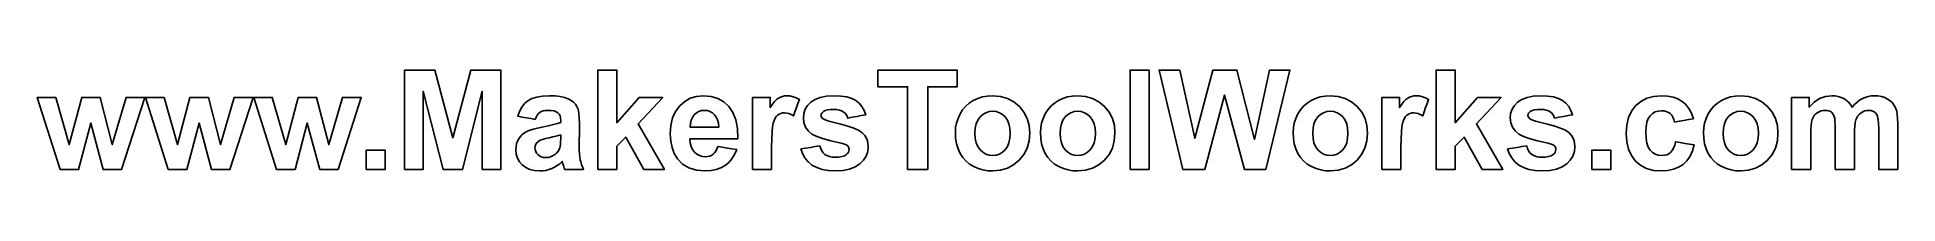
# Model space of a CAD drawing. Extents: x 1.5 to 61.9, y 2.6 to 5.9.
import ezdxf

# ---------------------------------------------------------------- set-up
doc = ezdxf.new("R2010")
doc.units = 0
doc.layers.add('Layer_1', color=7, linetype='CONTINUOUS')

msp = doc.modelspace()

# ---------------------------------------------------------------- linework, layer by layer
at = {"layer": 'Layer_1', "color": 7}
for points in [[(13.411711, 2.627444), (13.411711, 5.866824), (14.390595, 5.866824), (14.978368, 3.657152), (15.559512, 5.866824), (16.540606, 5.866824), (16.540606, 2.627444), (15.932947, 2.627444), (15.932947, 5.177406), (15.289932, 2.627444), (14.660176, 2.627444), (14.01937, 5.177406), (14.01937, 2.627444), (13.411711, 2.627444)], [(19.687179, 2.627444), (19.687179, 5.866824), (20.308098, 5.866824), (20.308098, 4.147699), (21.03508, 4.974117), (21.799626, 4.974117), (20.997515, 4.116764), (21.857078, 2.627444), (21.187547, 2.627444), (20.597564, 3.681458), (20.308098, 3.378733), (20.308098, 2.627444), (19.687179, 2.627444)], [(29.758865, 2.627444), (29.758865, 5.318825), (28.797657, 5.318825), (28.797657, 5.866824), (31.371925, 5.866824), (31.371925, 5.318825), (30.412928, 5.318825), (30.412928, 2.627444), (29.758865, 2.627444)], [(36.988912, 2.627444), (36.988912, 5.866824), (37.609829, 5.866824), (37.609829, 2.627444), (36.988912, 2.627444)], [(38.708037, 2.627444), (37.934652, 5.866824), (38.604182, 5.866824), (39.09252, 3.641685), (39.684712, 5.866824), (40.462517, 5.866824), (41.030402, 3.60412), (41.527578, 5.866824), (42.186061, 5.866824), (41.399418, 2.627444), (40.70558, 2.627444), (40.060356, 5.049245), (39.417342, 2.627444), (38.708037, 2.627444)], [(46.936855, 2.627444), (46.936855, 5.866824), (47.557774, 5.866824), (47.557774, 4.147699), (48.284756, 4.974117), (49.049302, 4.974117), (48.247191, 4.116764), (49.106754, 2.627444), (48.437223, 2.627444), (47.84724, 3.681458), (47.557774, 3.378733), (47.557774, 2.627444), (46.936855, 2.627444)], [(2.213093, 2.627444), (1.470643, 4.974117), (2.073883, 4.974117), (2.513608, 3.436185), (2.917978, 4.974117), (3.5168, 4.974117), (3.907911, 3.436185), (4.356475, 4.974117), (4.968553, 4.974117), (4.215056, 2.627444), (3.618444, 2.627444), (3.214074, 4.136651), (2.816333, 2.627444), (2.213093, 2.627444)], [(5.730891, 2.627444), (4.988441, 4.974117), (5.591681, 4.974117), (6.031406, 3.436185), (6.435776, 4.974117), (7.034598, 4.974117), (7.425709, 3.436185), (7.874273, 4.974117), (8.486351, 4.974117), (7.732854, 2.627444), (7.136242, 2.627444), (6.731872, 4.136651), (6.334131, 2.627444), (5.730891, 2.627444)], [(9.248689, 2.627444), (8.506239, 4.974117), (9.109479, 4.974117), (9.549204, 3.436185), (9.953574, 4.974117), (10.552396, 4.974117), (10.943507, 3.436185), (11.392071, 4.974117), (12.004149, 4.974117), (11.250652, 2.627444), (10.65404, 2.627444), (10.24967, 4.136651), (9.851929, 2.627444), (9.248689, 2.627444)], [(17.654281, 4.258183), (17.513415, 4.283594), (17.372548, 4.309005), (17.231682, 4.334416), (17.090815, 4.359827), (17.146885, 4.518923), (17.22008, 4.655922), (17.310401, 4.770825), (17.417846, 4.863633), (17.547941, 4.93517), (17.706208, 4.986268), (17.892649, 5.016928), (18.107264, 5.027149), (18.301714, 5.020936), (18.469648, 5.002291), (18.611068, 4.971217), (18.725972, 4.927716), (18.820021, 4.875649), (18.898878, 4.816679), (18.962545, 4.750803), (19.01102, 4.678023), (19.047754, 4.587011), (19.073994, 4.464236), (19.089738, 4.309697), (19.094989, 4.123395), (19.09333, 3.942203), (19.091671, 3.761009), (19.090011, 3.579817), (19.088352, 3.398623), (19.090143, 3.254027), (19.095527, 3.129595), (19.104502, 3.025327), (19.11707, 2.941221), (19.135713, 2.86692), (19.160709, 2.789858), (19.192059, 2.710034), (19.229763, 2.627447), (19.076191, 2.627447), (18.922618, 2.627447), (18.769047, 2.627447), (18.615474, 2.627447), (18.602629, 2.662112), (18.588405, 2.704234), (18.572799, 2.753814), (18.555813, 2.810851), (18.548629, 2.836123), (18.542548, 2.856701), (18.53758, 2.872583), (18.533714, 2.883769), (18.452784, 2.811265), (18.369092, 2.748427), (18.282639, 2.695257), (18.193424, 2.651754), (18.101308, 2.617918), (18.006153, 2.59375), (17.907961, 2.579249), (17.806732, 2.574412), (17.635067, 2.586703), (17.482462, 2.623578), (17.348915, 2.685034), (17.234427, 2.771073), (17.143554, 2.875894), (17.078644, 2.993697), (17.039699, 3.124482), (17.026717, 3.26825), (17.032657, 3.364922), (17.050472, 3.456071), (17.080164, 3.541696), (17.121734, 3.621797), (17.173937, 3.695544), (17.235532, 3.7599), (17.306518, 3.814866), (17.386895, 3.860442), (17.482463, 3.901043), (17.596813, 3.938884), (17.729946, 3.973963), (17.881861, 4.00628), (18.082802, 4.046467), (18.250323, 4.085275), (18.384423, 4.122701), (18.485102, 4.158747), (18.485102, 4.174215), (18.485102, 4.189683), (18.485102, 4.205151), (18.485102, 4.220618), (18.479577, 4.303618), (18.463005, 4.373636), (18.435384, 4.430673), (18.396716, 4.47473), (18.342716, 4.508565), (18.269107, 4.532733), (18.175886, 4.547235), (18.063056, 4.552071), (17.98475, 4.547923), (17.915559, 4.535493), (17.855484, 4.514778), (17.804524, 4.485777), (17.760329, 4.447521), (17.720556, 4.396837), (17.685201, 4.333723), (17.654266, 4.258181)], [(23.587251, 3.374314), (23.741928, 3.34835), (23.896605, 3.322387), (24.051282, 3.296423), (24.205959, 3.27046), (24.137596, 3.110396), (24.051833, 2.970496), (23.948669, 2.850759), (23.828105, 2.751186), (23.691795, 2.673848), (23.539189, 2.618606), (23.370288, 2.585461), (23.18509, 2.574412), (22.898937, 2.599409), (22.652559, 2.6744), (22.445955, 2.799384), (22.279125, 2.974363), (22.177618, 3.14506), (22.105113, 3.336749), (22.06161, 3.54943), (22.047109, 3.783104), (22.066168, 4.058897), (22.123343, 4.302927), (22.218635, 4.515194), (22.352044, 4.695697), (22.514593, 4.840706), (22.697305, 4.944284), (22.900181, 5.006432), (23.123219, 5.027149), (23.371254, 5.005464), (23.591669, 4.940417), (23.784463, 4.832006), (23.949637, 4.68023), (24.081249, 4.484812), (24.173365, 4.243266), (24.225983, 3.955595), (24.239104, 3.621797), (23.850202, 3.621797), (23.461299, 3.621797), (23.072397, 3.621797), (22.683495, 3.621797), (22.695373, 3.491288), (22.724374, 3.37597), (22.7705, 3.275845), (22.833752, 3.190911), (22.909986, 3.124207), (22.995058, 3.07656), (23.088969, 3.047973), (23.19172, 3.038444), (23.261737, 3.043412), (23.325956, 3.058327), (23.384375, 3.083186), (23.436993, 3.117989), (23.483672, 3.163839), (23.524274, 3.221843), (23.5588, 3.292001), (23.587251, 3.374311)], [(25.34173, 2.627444), (25.186501, 2.627444), (25.031271, 2.627444), (24.876042, 2.627444), (24.720813, 2.627444), (24.720813, 3.214113), (24.720813, 3.800781), (24.720813, 4.387448), (24.720813, 4.974117), (24.864993, 4.974117), (25.009175, 4.974117), (25.153355, 4.974117), (25.297537, 4.974117), (25.297537, 4.890701), (25.297537, 4.807286), (25.297537, 4.723871), (25.297537, 4.640456), (25.369627, 4.748591), (25.437851, 4.836563), (25.502208, 4.904372), (25.562697, 4.952019), (25.624291, 4.984887), (25.689753, 5.008364), (25.759081, 5.022452), (25.832278, 5.027147), (25.937374, 5.019821), (26.040538, 4.997862), (26.141768, 4.961264), (26.241067, 4.910029), (26.193006, 4.774687), (26.144946, 4.639345), (26.096886, 4.504002), (26.048825, 4.368659), (25.971762, 4.413128), (25.897461, 4.444892), (25.825923, 4.463951), (25.757148, 4.470306), (25.694449, 4.465752), (25.636721, 4.45208), (25.583965, 4.429292), (25.536181, 4.397391), (25.49323, 4.354715), (25.454976, 4.297402), (25.421417, 4.22545), (25.392553, 4.138859), (25.370317, 4.01926), (25.354435, 3.848286), (25.344906, 3.625939), (25.341729, 3.352216), (25.341729, 3.171022), (25.341729, 2.98983), (25.341729, 2.808636), (25.341729, 2.627443)], [(26.28747, 3.296976), (26.443251, 3.320729), (26.599034, 3.344483), (26.754815, 3.368238), (26.910598, 3.391991), (26.935594, 3.306781), (26.97081, 3.232342), (27.016247, 3.168676), (27.071904, 3.115782), (27.138746, 3.07518), (27.217741, 3.046178), (27.30889, 3.028776), (27.412193, 3.022978), (27.525161, 3.028503), (27.623216, 3.045075), (27.706355, 3.072696), (27.774579, 3.111366), (27.810348, 3.144925), (27.835897, 3.183732), (27.851226, 3.227788), (27.856336, 3.277091), (27.853574, 3.310926), (27.845287, 3.341724), (27.831477, 3.369482), (27.812143, 3.394204), (27.78176, 3.415886), (27.737013, 3.436739), (27.677904, 3.456764), (27.604433, 3.475961), (27.263177, 3.557028), (26.990696, 3.634505), (26.786993, 3.708391), (26.652065, 3.778687), (26.530257, 3.882955), (26.44325, 4.005729), (26.391048, 4.147011), (26.373647, 4.306798), (26.3887, 4.453187), (26.43386, 4.587425), (26.509127, 4.709509), (26.6145, 4.819442), (26.751499, 4.910314), (26.921644, 4.975222), (27.124934, 5.014168), (27.36137, 5.027152), (27.586755, 5.017345), (27.781206, 4.987928), (27.944722, 4.938901), (28.077304, 4.870265), (28.185301, 4.782429), (28.275068, 4.675812), (28.346606, 4.550413), (28.399915, 4.406233), (28.253525, 4.379165), (28.107134, 4.352096), (27.960743, 4.325028), (27.814353, 4.297959), (27.791288, 4.362453), (27.759661, 4.418938), (27.719474, 4.467413), (27.670724, 4.507879), (27.613133, 4.539779), (27.544219, 4.562567), (27.463981, 4.576239), (27.372418, 4.580793), (27.258481, 4.576512), (27.161945, 4.563668), (27.082812, 4.542263), (27.02108, 4.512295), (26.990144, 4.486192), (26.968048, 4.456499), (26.954789, 4.423216), (26.950368, 4.386343), (26.954233, 4.35444), (26.965833, 4.325024), (26.985168, 4.298094), (27.012236, 4.27365), (27.079907, 4.239537), (27.198953, 4.199073), (27.369374, 4.152256), (27.591171, 4.099086), (27.820976, 4.039562), (28.013217, 3.973686), (28.167894, 3.901458), (28.285008, 3.822877), (28.370079, 3.731866), (28.430845, 3.624558), (28.467304, 3.500955), (28.479459, 3.361055), (28.462609, 3.205412), (28.412062, 3.061093), (28.327819, 2.928097), (28.209879, 2.806428), (28.05893, 2.70492), (27.875666, 2.632416), (27.660084, 2.588913), (27.412187, 2.574412), (27.184867, 2.586566), (26.982406, 2.623025), (26.804803, 2.683791), (26.65206, 2.768863), (26.524866, 2.87479), (26.421702, 2.998117), (26.342568, 3.138846), (26.287464, 3.296976)], [(31.312264, 3.833926), (31.321793, 3.987359), (31.350382, 4.138307), (31.398028, 4.286769), (31.464732, 4.432747), (31.548837, 4.568916), (31.648686, 4.687962), (31.76428, 4.789883), (31.895618, 4.874681), (32.039936, 4.941385), (32.192265, 4.98903), (32.352605, 5.017618), (32.520955, 5.027149), (32.775205, 5.005464), (33.005424, 4.940417), (33.211614, 4.832006), (33.393775, 4.68023), (33.542651, 4.496412), (33.648991, 4.289669), (33.712796, 4.060002), (33.734065, 3.80741), (33.712519, 3.552468), (33.647886, 3.320176), (33.540164, 3.110534), (33.389356, 2.923541), (33.206919, 2.770797), (33.002109, 2.661694), (32.774928, 2.596233), (32.525375, 2.574412), (32.365863, 2.583529), (32.209942, 2.610874), (32.057613, 2.656448), (31.908875, 2.720253), (31.771738, 2.801596), (31.652001, 2.899789), (31.549666, 3.01483), (31.464732, 3.14672), (31.398028, 3.295734), (31.350382, 3.459939), (31.321793, 3.639338), (31.312264, 3.833928)], [(34.078774, 3.833926), (34.088303, 3.987359), (34.116891, 4.138307), (34.164537, 4.286769), (34.231241, 4.432747), (34.315346, 4.568916), (34.415196, 4.687962), (34.53079, 4.789883), (34.662127, 4.874681), (34.806445, 4.941385), (34.958774, 4.98903), (35.119114, 5.017618), (35.287464, 5.027149), (35.541714, 5.005464), (35.771934, 4.940417), (35.978124, 4.832006), (36.160284, 4.68023), (36.30916, 4.496412), (36.415501, 4.289669), (36.479305, 4.060002), (36.500574, 3.80741), (36.479029, 3.552468), (36.414396, 3.320176), (36.306674, 3.110534), (36.155866, 2.923541), (35.973428, 2.770797), (35.768619, 2.661694), (35.541438, 2.596233), (35.291884, 2.574412), (35.132373, 2.583529), (34.976452, 2.610874), (34.824123, 2.656448), (34.675385, 2.720253), (34.538247, 2.801596), (34.41851, 2.899789), (34.316176, 3.01483), (34.231241, 3.14672), (34.164537, 3.295734), (34.116891, 3.459939), (34.088303, 3.639338), (34.078774, 3.833928)], [(42.289915, 3.833926), (42.299444, 3.987359), (42.328032, 4.138307), (42.375678, 4.286769), (42.442383, 4.432747), (42.526488, 4.568916), (42.626337, 4.687962), (42.741931, 4.789883), (42.873269, 4.874681), (43.017587, 4.941385), (43.169916, 4.98903), (43.330256, 5.017618), (43.498606, 5.027149), (43.752855, 5.005464), (43.983075, 4.940417), (44.189265, 4.832006), (44.371426, 4.68023), (44.520301, 4.496412), (44.626641, 4.289669), (44.690446, 4.060002), (44.711716, 3.80741), (44.69017, 3.552468), (44.625536, 3.320176), (44.517815, 3.110534), (44.367007, 2.923541), (44.18457, 2.770797), (43.97976, 2.661694), (43.752579, 2.596233), (43.503026, 2.574412), (43.343514, 2.583529), (43.187593, 2.610874), (43.035264, 2.656448), (42.886526, 2.720253), (42.749388, 2.801596), (42.629652, 2.899789), (42.527317, 3.01483), (42.442383, 3.14672), (42.375678, 3.295734), (42.328032, 3.459939), (42.299444, 3.639338), (42.289915, 3.833928)], [(45.794455, 2.627444), (45.639226, 2.627444), (45.483997, 2.627444), (45.328767, 2.627444), (45.173538, 2.627444), (45.173538, 3.214113), (45.173538, 3.800781), (45.173538, 4.387448), (45.173538, 4.974117), (45.317719, 4.974117), (45.461899, 4.974117), (45.60608, 4.974117), (45.750261, 4.974117), (45.750261, 4.890701), (45.750261, 4.807286), (45.750261, 4.723871), (45.750261, 4.640456), (45.822352, 4.748591), (45.890575, 4.836563), (45.954932, 4.904372), (46.015422, 4.952019), (46.077016, 4.984887), (46.142477, 5.008364), (46.211806, 5.022452), (46.285002, 5.027147), (46.390098, 5.019821), (46.493263, 4.997862), (46.594493, 4.961264), (46.693792, 4.910029), (46.645731, 4.774687), (46.597671, 4.639345), (46.549611, 4.504002), (46.50155, 4.368659), (46.424487, 4.413128), (46.350186, 4.444892), (46.278648, 4.463951), (46.209873, 4.470306), (46.147174, 4.465752), (46.089445, 4.45208), (46.036689, 4.429292), (45.988906, 4.397391), (45.945955, 4.354715), (45.9077, 4.297402), (45.874142, 4.22545), (45.845278, 4.138859), (45.823042, 4.01926), (45.80716, 3.848286), (45.797631, 3.625939), (45.794454, 3.352216), (45.794454, 3.171022), (45.794454, 2.98983), (45.794454, 2.808636), (45.794454, 2.627443)], [(49.259221, 3.296976), (49.415002, 3.320729), (49.570785, 3.344483), (49.726566, 3.368238), (49.882349, 3.391991), (49.907345, 3.306781), (49.942561, 3.232342), (49.987998, 3.168676), (50.043655, 3.115782), (50.110497, 3.07518), (50.189492, 3.046178), (50.280641, 3.028776), (50.383944, 3.022978), (50.496912, 3.028503), (50.594966, 3.045075), (50.678106, 3.072696), (50.74633, 3.111366), (50.782099, 3.144925), (50.807647, 3.183732), (50.822977, 3.227788), (50.828087, 3.277091), (50.825325, 3.310926), (50.817038, 3.341724), (50.803228, 3.369482), (50.783894, 3.394204), (50.75351, 3.415886), (50.708764, 3.436739), (50.649655, 3.456764), (50.576184, 3.475961), (50.234928, 3.557028), (49.962447, 3.634505), (49.758744, 3.708391), (49.623816, 3.778687), (49.502008, 3.882955), (49.415002, 4.005729), (49.362799, 4.147011), (49.345398, 4.306798), (49.360451, 4.453187), (49.405611, 4.587425), (49.480878, 4.709509), (49.586251, 4.819442), (49.72325, 4.910314), (49.893395, 4.975222), (50.096685, 5.014168), (50.333121, 5.027152), (50.558506, 5.017345), (50.752957, 4.987928), (50.916473, 4.938901), (51.049054, 4.870265), (51.157051, 4.782429), (51.246819, 4.675812), (51.318357, 4.550413), (51.371666, 4.406233), (51.225276, 4.379165), (51.078885, 4.352096), (50.932494, 4.325028), (50.786104, 4.297959), (50.763039, 4.362453), (50.731412, 4.418938), (50.691225, 4.467413), (50.642475, 4.507879), (50.584884, 4.539779), (50.51597, 4.562567), (50.435732, 4.576239), (50.344169, 4.580793), (50.230233, 4.576512), (50.133697, 4.563668), (50.054563, 4.542263), (49.992831, 4.512295), (49.961896, 4.486192), (49.939799, 4.456499), (49.926541, 4.423216), (49.922119, 4.386343), (49.925985, 4.35444), (49.937585, 4.325024), (49.95692, 4.298094), (49.983988, 4.27365), (50.051659, 4.239537), (50.170705, 4.199073), (50.341126, 4.152256), (50.562923, 4.099086), (50.792728, 4.039562), (50.984969, 3.973686), (51.139646, 3.901458), (51.256759, 3.822877), (51.34183, 3.731866), (51.402596, 3.624558), (51.439056, 3.500955), (51.451211, 3.361055), (51.434361, 3.205412), (51.383814, 3.061093), (51.299571, 2.928097), (51.181631, 2.806428), (51.030682, 2.70492), (50.847417, 2.632416), (50.631836, 2.588913), (50.383939, 2.574412), (50.156618, 2.586566), (49.954157, 2.623025), (49.776555, 2.683791), (49.623812, 2.768863), (49.496618, 2.87479), (49.393454, 2.998117), (49.31432, 3.138846), (49.259216, 3.296976)], [(55.298255, 4.280279), (55.145234, 4.252658), (54.992214, 4.225038), (54.839195, 4.197417), (54.686175, 4.169796), (54.665735, 4.255834), (54.635352, 4.330549), (54.595026, 4.393938), (54.544756, 4.446005), (54.486475, 4.486607), (54.419909, 4.515608), (54.345056, 4.53301), (54.261918, 4.538808), (54.15171, 4.528726), (54.053104, 4.49848), (53.966098, 4.448073), (53.890693, 4.377502), (53.830755, 4.284419), (53.787943, 4.164267), (53.762256, 4.017048), (53.753695, 3.842762), (53.762397, 3.649277), (53.788498, 3.486452), (53.832001, 3.354285), (53.892905, 3.252779), (53.969552, 3.177374), (54.058078, 3.123513), (54.15848, 3.091197), (54.270759, 3.080425), (54.35514, 3.086638), (54.431512, 3.105281), (54.499874, 3.136355), (54.560226, 3.179858), (54.612429, 3.239657), (54.656345, 3.31741), (54.691977, 3.413117), (54.719323, 3.526777), (54.87179, 3.500813), (55.024257, 3.474849), (55.176725, 3.448885), (55.329192, 3.422922), (55.270773, 3.225847), (55.190534, 3.054459), (55.088475, 2.908759), (54.964596, 2.788746), (54.818343, 2.694972), (54.649165, 2.627992), (54.457061, 2.587804), (54.242034, 2.574408), (53.997588, 2.594709), (53.779106, 2.655613), (53.586589, 2.75712), (53.420036, 2.89923), (53.286627, 3.077246), (53.191334, 3.286475), (53.134159, 3.526915), (53.1151, 3.798566), (53.134297, 4.07298), (53.191886, 4.315076), (53.287869, 4.524857), (53.422245, 4.702322), (53.589351, 4.844431), (53.783526, 4.945936), (54.004769, 5.006841), (54.253081, 5.027144), (54.45637, 5.015542), (54.637563, 4.980739), (54.79666, 4.922735), (54.93366, 4.841532), (55.051739, 4.737675), (55.151864, 4.609515), (55.234037, 4.457047), (55.298256, 4.280274)], [(55.627496, 3.833926), (55.637025, 3.987359), (55.665613, 4.138307), (55.713259, 4.286769), (55.779964, 4.432747), (55.864068, 4.568916), (55.963918, 4.687962), (56.079512, 4.789883), (56.210849, 4.874681), (56.355167, 4.941385), (56.507496, 4.98903), (56.667836, 5.017618), (56.836186, 5.027149), (57.090436, 5.005464), (57.320656, 4.940417), (57.526846, 4.832006), (57.709007, 4.68023), (57.857882, 4.496412), (57.964222, 4.289669), (58.028027, 4.060002), (58.049297, 3.80741), (58.027751, 3.552468), (57.963117, 3.320176), (57.855396, 3.110534), (57.704588, 2.923541), (57.522151, 2.770797), (57.317341, 2.661694), (57.09016, 2.596233), (56.840606, 2.574412), (56.681095, 2.583529), (56.525174, 2.610874), (56.372845, 2.656448), (56.224107, 2.720253), (56.086969, 2.801596), (55.967232, 2.899789), (55.864898, 3.01483), (55.779964, 3.14672), (55.713259, 3.295734), (55.665613, 3.459939), (55.637025, 3.639338), (55.627496, 3.833928)], [(58.491231, 4.974117), (58.634307, 4.974117), (58.777383, 4.974117), (58.920459, 4.974117), (59.063536, 4.974117), (59.063536, 4.894016), (59.063536, 4.813915), (59.063536, 4.733815), (59.063536, 4.653714), (59.224426, 4.817091), (59.399957, 4.933788), (59.590127, 5.003807), (59.794937, 5.027149), (59.903901, 5.021351), (60.005407, 5.003949), (60.099456, 4.974947), (60.186049, 4.934346), (60.265182, 4.882003), (60.336857, 4.817784), (60.401077, 4.741689), (60.457839, 4.653718), (60.536696, 4.741689), (60.618591, 4.817784), (60.703526, 4.882003), (60.7915, 4.934346), (60.882509, 4.974948), (60.976557, 5.003949), (61.073645, 5.021351), (61.173772, 5.027149), (61.298065, 5.020521), (61.412415, 5.000634), (61.516823, 4.967489), (61.611288, 4.921087), (61.695115, 4.862944), (61.76762, 4.792372), (61.828801, 4.709372), (61.878658, 4.613943), (61.906691, 4.527213), (61.926715, 4.417281), (61.938731, 4.284148), (61.942738, 4.127815), (61.942738, 3.752723), (61.942738, 3.377631), (61.942738, 3.002539), (61.942738, 2.627447), (61.787509, 2.627447), (61.632279, 2.627447), (61.47705, 2.627447), (61.321821, 2.627447), (61.321821, 2.962765), (61.321821, 3.298083), (61.321821, 3.633401), (61.321821, 3.968719), (61.317814, 4.127814), (61.305798, 4.255975), (61.285773, 4.3532), (61.25774, 4.419492), (61.20885, 4.477494), (61.148359, 4.518926), (61.07627, 4.543785), (60.99258, 4.552072), (60.928359, 4.547094), (60.866074, 4.532179), (60.805723, 4.507321), (60.747306, 4.472519), (60.693858, 4.428049), (60.648421, 4.374187), (60.610995, 4.310936), (60.58158, 4.238294), (60.559344, 4.150873), (60.543462, 4.041079), (60.533933, 3.908914), (60.530756, 3.754376), (60.530756, 3.472643), (60.530756, 3.19091), (60.530756, 2.909176), (60.530756, 2.627442), (60.375526, 2.627442), (60.220297, 2.627442), (60.065068, 2.627442), (59.909838, 2.627442), (59.909838, 2.94895), (59.909838, 3.270458), (59.909838, 3.591964), (59.909838, 3.913472), (59.907764, 4.06953), (59.901551, 4.195204), (59.891193, 4.290497), (59.876693, 4.355407), (59.857772, 4.401947), (59.834156, 4.442134), (59.805845, 4.47597), (59.772839, 4.503454), (59.735412, 4.524722), (59.691632, 4.539913), (59.641501, 4.54903), (59.585016, 4.552066), (59.514997, 4.547229), (59.448568, 4.532727), (59.385731, 4.50856), (59.326485, 4.474725), (59.273038, 4.431774), (59.227602, 4.38026), (59.190176, 4.320186), (59.160759, 4.251548), (59.139491, 4.166613), (59.1243, 4.057648), (59.115183, 3.924654), (59.112147, 3.76763), (59.112147, 3.482582), (59.112147, 3.197535), (59.112147, 2.912487), (59.112147, 2.627439), (58.956917, 2.627439), (58.801688, 2.627439), (58.646458, 2.627439), (58.491229, 2.627439), (58.491229, 3.214107), (58.491229, 3.800775), (58.491229, 4.387443), (58.491229, 4.974111)], [(23.622606, 4.001858), (23.611417, 4.128499), (23.584488, 4.238844), (23.541814, 4.332894), (23.483397, 4.410648), (23.413515, 4.472517), (23.336452, 4.51671), (23.252208, 4.543227), (23.160784, 4.55207), (23.063557, 4.542812), (22.975171, 4.515053), (22.895622, 4.468788), (22.824914, 4.404018), (22.767047, 4.323365), (22.726031, 4.229453), (22.701862, 4.122285), (22.694546, 4.001858), (22.926562, 4.001858), (23.158578, 4.001858), (23.390593, 4.001858), (23.622608, 4.001858)], [(31.94865, 3.800783), (31.959008, 3.636438), (31.990081, 3.492533), (32.04187, 3.369067), (32.114375, 3.266042), (32.202071, 3.184836), (32.299434, 3.126832), (32.406466, 3.09203), (32.523165, 3.080429), (32.639724, 3.09203), (32.74634, 3.126832), (32.843014, 3.184836), (32.929744, 3.266042), (33.002248, 3.369344), (33.054037, 3.493637), (33.085111, 3.638923), (33.09547, 3.805202), (33.085111, 3.967612), (33.054037, 4.110135), (33.002248, 4.232773), (32.929744, 4.335523), (32.843014, 4.416728), (32.74634, 4.474731), (32.639724, 4.509533), (32.523165, 4.521135), (32.406466, 4.509533), (32.299434, 4.474731), (32.202071, 4.416728), (32.114375, 4.335523), (32.04187, 4.232496), (31.99008, 4.109031), (31.959008, 3.965126), (31.94865, 3.800783)], [(34.715159, 3.800783), (34.725517, 3.636438), (34.75659, 3.492533), (34.808379, 3.369067), (34.880885, 3.266042), (34.96858, 3.184836), (35.065944, 3.126832), (35.172975, 3.09203), (35.289674, 3.080429), (35.406234, 3.09203), (35.512849, 3.126832), (35.609523, 3.184836), (35.696254, 3.266042), (35.768757, 3.369344), (35.820546, 3.493637), (35.851621, 3.638923), (35.861979, 3.805202), (35.851621, 3.967612), (35.820546, 4.110135), (35.768757, 4.232773), (35.696254, 4.335523), (35.609523, 4.416728), (35.512849, 4.474731), (35.406234, 4.509533), (35.289674, 4.521135), (35.172975, 4.509533), (35.065944, 4.474731), (34.96858, 4.416728), (34.880885, 4.335523), (34.808379, 4.232496), (34.75659, 4.109031), (34.725517, 3.965126), (34.715159, 3.800783)], [(42.926301, 3.800783), (42.936658, 3.636438), (42.967732, 3.492533), (43.01952, 3.369067), (43.092026, 3.266042), (43.179722, 3.184836), (43.277085, 3.126832), (43.384117, 3.09203), (43.500816, 3.080429), (43.617375, 3.09203), (43.723991, 3.126832), (43.820665, 3.184836), (43.907395, 3.266042), (43.979899, 3.369344), (44.031687, 3.493637), (44.062762, 3.638923), (44.07312, 3.805202), (44.062762, 3.967612), (44.031687, 4.110135), (43.979899, 4.232773), (43.907395, 4.335523), (43.820665, 4.416728), (43.723991, 4.474731), (43.617375, 4.509533), (43.500816, 4.521135), (43.384117, 4.509533), (43.277085, 4.474731), (43.179722, 4.416728), (43.092026, 4.335523), (43.01952, 4.232496), (42.967731, 4.109031), (42.936658, 3.965126), (42.926301, 3.800783)], [(56.263881, 3.800783), (56.274239, 3.636438), (56.305313, 3.492533), (56.357101, 3.369067), (56.429607, 3.266042), (56.517302, 3.184836), (56.614666, 3.126832), (56.721697, 3.09203), (56.838396, 3.080429), (56.954956, 3.09203), (57.061571, 3.126832), (57.158245, 3.184836), (57.244976, 3.266042), (57.31748, 3.369344), (57.369268, 3.493637), (57.400343, 3.638923), (57.410701, 3.805202), (57.400343, 3.967612), (57.369268, 4.110135), (57.31748, 4.232773), (57.244976, 4.335523), (57.158245, 4.416728), (57.061571, 4.474731), (56.954956, 4.509533), (56.838396, 4.521135), (56.721697, 4.509533), (56.614666, 4.474731), (56.517302, 4.416728), (56.429607, 4.335523), (56.357101, 4.232496), (56.305312, 4.109031), (56.274239, 3.965126), (56.263881, 3.800783)], [(18.485103, 3.754376), (18.41674, 3.733521), (18.330977, 3.710734), (18.227813, 3.686014), (18.107249, 3.65936), (17.989169, 3.631877), (17.893462, 3.60467), (17.820129, 3.57774), (17.769169, 3.551086), (17.715998, 3.505096), (17.67802, 3.453307), (17.655232, 3.395718), (17.647633, 3.332329), (17.653714, 3.269352), (17.671944, 3.210796), (17.702327, 3.156659), (17.744864, 3.106942), (17.796791, 3.065372), (17.855347, 3.03568), (17.920533, 3.017864), (17.992347, 3.011924), (18.075348, 3.018825), (18.156415, 3.03954), (18.235548, 3.074066), (18.31275, 3.122403), (18.364261, 3.166734), (18.406107, 3.215762), (18.438285, 3.269485), (18.460798, 3.327903), (18.47143, 3.376653), (18.479029, 3.443358), (18.483583, 3.528016), (18.485101, 3.630628), (18.485101, 3.661563), (18.485101, 3.692499), (18.485101, 3.723434), (18.485101, 3.75437)], [(12.161037, 2.627444), (12.161037, 3.248362), (12.781954, 3.248362), (12.781954, 2.627444), (12.161037, 2.627444)], [(51.997005, 2.627444), (51.997005, 3.248362), (52.617922, 3.248362), (52.617922, 2.627444), (51.997005, 2.627444)]]:
    msp.add_lwpolyline(points, dxfattribs=at)

doc.saveas('drawing.dxf')
